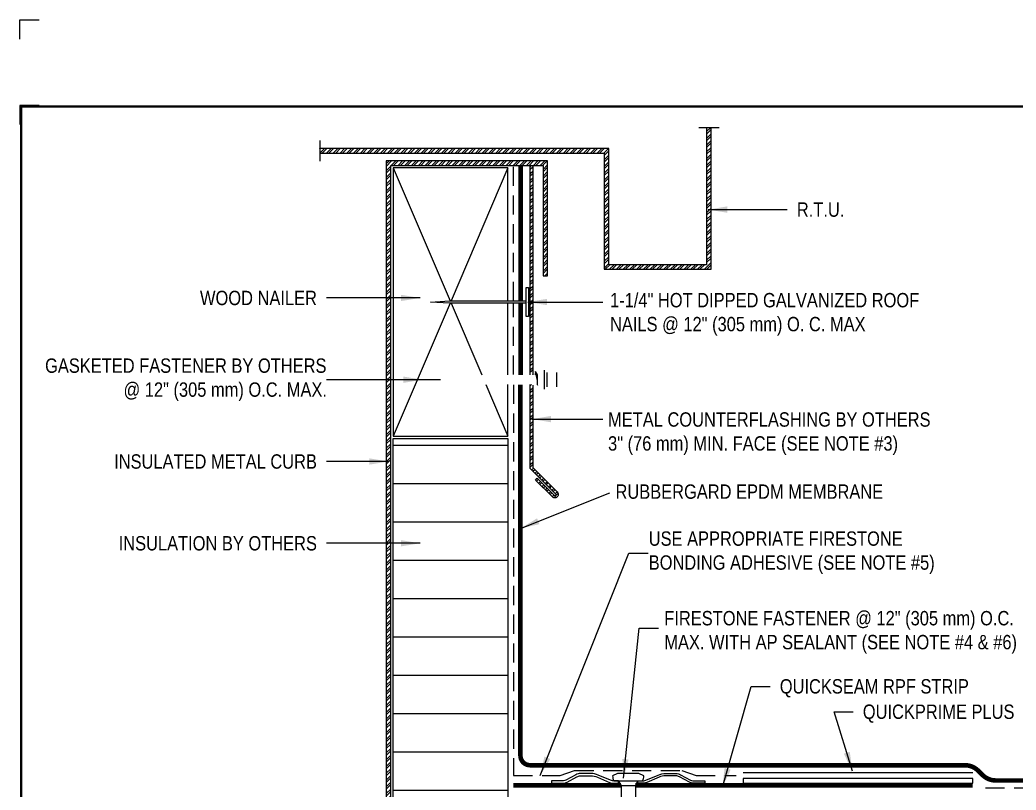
# Model space of a CAD drawing. Header units: inches. Extents: x 233.4 to 253.5, y -112.1 to -95.4.
# Drawn here: x 233.45 to 246.46, y -105.44 to -95.38 of the extents above; entities that cross this region are included whole.
import ezdxf
from ezdxf.enums import TextEntityAlignment as Align

# ---------------------------------------------------------------- set-up
doc = ezdxf.new("R2010")
doc.units = ezdxf.units.IN
doc.header["$MEASUREMENT"] = 0
doc.linetypes.add('HIDDEN', pattern=[0.375, 0.25, -0.125])
doc.layers.get('0').update_dxf_attribs({"linetype": 'CONTINUOUS'})
doc.layers.get('DEFPOINTS').update_dxf_attribs({"linetype": 'CONTINUOUS'})
for name, color, linetype in [('FSBP-ACCESSORY-FIRESTONE', 7, 'CONTINUOUS'), ('FSBP-ACCESSORY-OTHER', 7, 'CONTINUOUS'), ('FSBP-ADHESIVE', 1, 'HIDDEN'), ('FSBP-ANNO-NOTE', 7, 'CONTINUOUS'), ('FSBP-INSULATION', 7, 'CONTINUOUS'), ('FSBP-MEMBRANE', 7, 'CONTINUOUS'), ('FSBP-TTLB-BORDER', 7, 'CONTINUOUS'), ('FSBP-TTLB-TEXT', 7, 'CONTINUOUS'), ('FSBP-WOOD', 7, 'CONTINUOUS')]:
    doc.layers.add(name, color=color, linetype=linetype)
doc.styles.add('FSBP_ARIAL', font='arial.ttf')
doc.styles.add('FSBP_ARIAL_BOLD', font='')
doc.styles.add('FSBP_ARIAL_NAR', font='ARIALN.TTF')
doc.styles.get('FSBP_ARIAL_BOLD').set_extended_font_data('Arial Black')
doc.linetypes.add('ZIGZAG', pattern='A,0.0001,-0.2,[131,ltypeshp.shx,S=0.2,R=0,X=-0.2,Y=0],-0.4,[131,ltypeshp.shx,S=0.2,R=180,X=0.2,Y=0],-0.2', length=0.8001)
doc.dimstyles.new('FSBP-LEADER', dxfattribs={"dimtxt": 0.1875, "dimasz": 0.25, "dimexe": 0.0625, "dimexo": 0.125, "dimgap": 0.125, "dimtad": 0, "dimtih": 1, "dimtoh": 1, "dimdec": 4, "dimzin": 0, "dimdsep": 46, "dimlunit": 4, "dimtxsty": 'FSBP_ARIAL_NAR', "dimcen": 0.09375, "dimclrd": 256, "dimclre": 256, "dimclrt": 256, "dimadec": 0, "dimazin": 0, "dimtfac": 1, "dimtdec": 4, "dimtofl": 0, "dimtmove": 0, "dimatfit": 3, "dimfxl": 1, "dimtolj": 1, "dimtzin": 0, "dimlwd": -1, "dimlwe": -1, "dimarcsym": 0})

# ---------------------------------------------------------------- blocks, each defined once
blk = doc.blocks.new('FSBP_AG_FASTENER')
at = {"layer": 'FSBP-ACCESSORY-FIRESTONE'}
for points in [[(-0.25, -0.09375), (-0.25, 0.09375)], [(-0.125, 0.09375), (-0.125, -0.09375)], [(-0.09375, 0.125), (-0.09375, -0.125)], [(0.004680429791221741, 0.06249999999999289), (0, 0.07107394473515427)], [(0, 0.06249999999999289), (-2.842170943040401e-14, -0.0625), (0.02558858882824211, -0.109375), (0.03125, -0.0625)], [(2.842170943040401e-14, 0.01100984546043549), (0.02558858882824211, -0.109375)], [(1.267965214895611, 2.131628207280301e-14), (1.5, 0)]]:
    blk.add_lwpolyline(points, dxfattribs=at)
blk = doc.blocks.new('TTLB-EPDM_2')
at = {"layer": 'DEFPOINTS', "linetype": 'Continuous', "ltscale": 1.75}
blk.add_lwpolyline([(-0.015625, 13.88083333333333), (-0.015625, 14.13083333333333), (0.234375, 14.13083333333333)], dxfattribs=at)
at = {"layer": 'DEFPOINTS', "color": 1}
blk.add_lwpolyline([(0.234375, 13.015625), (-0.015625, 13.015625), (-0.015625, 12.765625)], dxfattribs=at)
at = {"layer": 'FSBP-TTLB-BORDER', "const_width": 0.03125}
blk.add_lwpolyline([(20, 0), (20, 13), (0, 13), (0, 0)], dxfattribs=at)
at = {"layer": 'FSBP-TTLB-TEXT'}
for tag, height, style, p in [('MAXIMUM_WARRANTY', 0.1875, 'FSBP_ARIAL_BOLD', (18.03987100774941, 0.2240244307510579)), ('ACCPT_SYSTEMS', 0.21875, 'FSBP_ARIAL', (12.49438170418193, -1.23218745252656))]:
    blk.add_attdef(tag, text='', height=height, dxfattribs=dict(at, style=style)).set_placement(p, align=Align.MIDDLE_LEFT)
for tag, height, style, p in [('DETAIL_DESCP_LINE_1', 0.21875, 'FSBP_ARIAL_BOLD', (10.33118450231211, -0.2831249841755152)), ('DETAIL_DESCP_LINE_2', 0.21875, 'FSBP_ARIAL_BOLD', (10.33118450231211, -0.6812499208775904)), ('ISSUE_REV_DATE', 0.21875, 'FSBP_ARIAL', (16.84069633627263, -0.7282559425942452)), ('DETAIL_NUMBER', 0.4375, 'FSBP_ARIAL', (18.91941590748775, -0.8931630692489421))]:
    blk.add_attdef(tag, text='', height=height, dxfattribs=dict(at, style=style)).set_placement(p, align=Align.MIDDLE_CENTER)
blk = doc.blocks.new('FSBP_HOT-DIPPED-NAIL')
at = {"layer": 'FSBP-ACCESSORY-OTHER'}
blk.add_lwpolyline([(0, 0.1875), (0, -0.1875), (-0.03125, -0.1875), (-0.03125000000005684, 0.1875)], close=True, dxfattribs=at)
blk.add_lwpolyline([(0, 0.015625), (1, 0.015625), (1.25, 0), (1, -0.015625), (0, -0.015625)], dxfattribs=at)
blk = doc.blocks.new('FSBP_AP_FASTENER_01')
at = {"layer": 'FSBP-ACCESSORY-FIRESTONE'}
for p, q in [((-0.125, 0.04849224421338505), (-0.09375, -0.01400775578661495)), ((0.09375, -0.01400775578661495), (0.125, 0.04849224421338505)), ((-0.09375, -0.01400775578661495), (-0.09375, -0.264007755786615)), ((-0.09375, -0.01400775578661495), (0.09375, -0.01400775578661495)), ((0.09375, -0.01400775578661495), (0.09375, -0.264007755786615)), ((-0.09375, -0.264007755786615), (-0.0703125, -0.2840970415008996)), ((-0.0703125, -0.3156643085181585), (-0.0703125, -0.3472315755354103)), ((-0.0703125, -0.3787988425526763), (-0.0703125, -0.410366109569928)), ((0.0703125, -0.2955750228038667), (0.0703125, -0.3271422898211327)), ((0.0703125, -0.3587095568383845), (0.0703125, -0.3902768238556433)), ((-0.0703125, -0.4419333765871798), (-0.0703125, -0.4735006436044458)), ((-0.0703125, -0.5050679106216975), (-0.0703125, -0.5366351776389564)), ((0.0703125, -0.4218440908729022), (0.0703125, -0.453411357890154)), ((0.0703125, -0.4849786249074128), (0.0703125, -0.5165458919246717)), ((-0.0703125, -0.5682024446562153), (-0.0703125, -0.599769711673467)), ((-0.0703125, -0.631336978690733), (-0.0703125, -0.6629042457079848)), ((0.0703125, -0.5481131589419235), (0.0703125, -0.5796804259591894)), ((0.0703125, -0.6112476929764412), (0.0703125, -0.6428149599937001)), ((-0.0703125, -0.6944715127252366), (-0.0703125, -0.7260387797425025)), ((-0.0703125, -0.7576060467597543), (-0.0703125, -0.7891733137770132)), ((0.0703125, -0.674382227010959), (0.0703125, -0.7059494940282107)), ((0.0703125, -0.7375167610454696), (0.0703125, -0.7690840280627285)), ((-0.0703125, -0.820740580794272), (-0.0703125, -0.8523078478115238)), ((-0.0703125, -0.8838751148287898), (-0.0703125, -0.9154423818460415)), ((0.0703125, -0.8006512950799802), (0.0703125, -0.8322185620972462)), ((0.0703125, -0.863785829114498), (0.0703125, -0.8953530961317568)), ((-0.0703125, -0.9470096488632933), (-0.0703125, -0.9785769158805593)), ((-0.0703125, -1.010144182897811), (-0.0703125, -1.04171144991507)), ((0.0703125, -0.9269203631490157), (0.0703125, -0.9584876301662675)), ((0.0703125, -0.9900548971835264), (0.0703125, -1.021622164200785)), ((-0.0703125, -1.073278716932329), (-0.0703125, -1.104845983949581)), ((-0.0703125, -1.136413250966847), (-0.0703125, -1.167980517984098)), ((0.0703125, -1.053189431218037), (0.0703125, -1.084756698235303)), ((0.0703125, -1.116323965252555), (0.0703125, -1.147891232269814)), ((-0.0703125, -1.19954778500135), (-0.0703125, -1.231115052018616)), ((-0.0703125, -1.262682319035868), (-0.0703125, -1.294249586053127)), ((0.0703125, -1.179458499287072), (0.0703125, -1.211025766304324)), ((0.0703125, -1.242593033321583), (0.0703125, -1.274160300338842)), ((-0.0703125, -1.325816853070386), (-0.0703125, -1.357384120087637)), ((-0.0703125, -1.388951387104903), (-0.0703125, -1.420518654122155)), ((0.0703125, -1.305727567356094), (0.0703125, -1.33729483437336)), ((0.0703125, -1.368862101390611), (0.0703125, -1.40042936840787)), ((-0.0703125, -1.452085921139407), (-0.0703125, -1.483653188156673)), ((-0.0703125, -1.515220455173925), (-0.0703125, -1.546787722191183)), ((0.0703125, -1.431996635425129), (0.0703125, -1.463563902442381)), ((0.0703125, -1.49513116945964), (0.0703125, -1.526698436476899)), ((0.0703125, -1.558265703494151), (0.0703125, -1.589832970511416)), ((-0.0703125, -1.578354989208442), (-0.0703125, -1.609922256225694)), ((-0.0703125, -1.64148952324296), (-0.0703125, -1.673056790260212)), ((0.0703125, -1.621400237528668), (0.0703125, -1.652967504545927)), ((0.0703125, -1.684534771563186), (0.0703125, -1.716102038580438)), ((-0.0703125, -1.704624057277464), (-0.0703125, -1.73619132429473)), ((-0.0703125, -1.767758591311981), (-0.0703125, -1.79932585832924)), ((0.0703125, -1.747669305597697), (0.0703125, -1.779236572614955)), ((0.0703125, -1.810803839632207), (0.0703125, -1.842371106649473)), ((-0.0703125, -1.830893125346499), (-0.0703125, -1.862460392363751)), ((-0.0703125, -1.894027659381017), (-0.0703125, -1.925594926398269)), ((0.0703125, -1.873938373666725), (0.0703125, -1.905505640683984)), ((0.0703125, -1.937072907701243), (0.0703125, -1.968640174718495)), ((-0.0703125, -1.95716219341552), (-0.0703125, -1.988729460432786)), ((-0.0703125, -2.020296727450038), (-0.0703125, -2.051863994467297)), ((0.0703125, -2.000207441735753), (0.0703125, -2.031774708753012)), ((0.0703125, -2.063341975770264), (0.0703125, -2.09490924278753)), ((-0.0703125, -2.083431261484556), (-0.0703125, -2.114998528501808)), ((-0.0703125, -2.146565795519074), (-0.0703125, -2.178133062536325)), ((-0.0703125, -2.209700329553577), (-0.0703125, -2.241267596570843)), ((0.0703125, -2.126476509804782), (0.0703125, -2.158043776822041)), ((0.0703125, -2.189611043839299), (0.0703125, -2.221178310856551)), ((-0.0703125, -2.272834863588095), (-0.0703125, -2.304402130605354)), ((-0.0703125, -2.335969397622613), (-0.0703125, -2.367536664639864)), ((0.0703125, -2.25274557787381), (0.0703125, -2.284312844891069)), ((0.0703125, -2.315880111908321), (0.0703125, -2.347447378925587)), ((-0.0703125, -2.39910393165713), (-0.0703125, -2.430671198674382)), ((-0.0703125, -2.462238465691634), (-0.0703125, -2.4938057327089)), ((0.0703125, -2.379014645942839), (0.0703125, -2.410581912960097)), ((0.0703125, -2.442149179977356), (0.0703125, -2.473716446994608)), ((-0.0703125, -2.525372999726152), (-0.0703125, -2.55694026674341)), ((-0.0703125, -2.588507533760669), (-0.0703125, -2.620074800777921)), ((0.0703125, -2.505283714011867), (0.0703125, -2.536850981029126)), ((0.0703125, -2.568418248046378), (0.0703125, -2.599985515063644)), ((-0.0703125, -2.651642067795187), (-0.0703125, -2.683209334812439)), ((-0.0703125, -2.714776601829691), (-0.0703125, -2.746343868846957)), ((0.0703125, -2.631552782080895), (0.0703125, -2.663120049098154)), ((0.0703125, -2.694687316115413), (0.0703125, -2.726254583132665)), ((-0.0703125, -2.777911135864208), (-0.0703125, -2.809478402881467)), ((-0.0703125, -2.841045669898726), (-0.0703125, -2.872612936915978)), ((0.0703125, -2.757821850149924), (0.0703125, -2.789389117167183)), ((0.0703125, -2.820956384184434), (0.0703125, -2.8525236512017)), ((-0.0703125, -2.904180203933244), (-0.0703125, -2.935747470950496)), ((-0.0703125, -2.967314737967747), (-0.0703125, -2.998882004985013)), ((0.0703125, -2.884090918218952), (0.0703125, -2.915658185236211)), ((0.0703125, -2.94722545225347), (0.0703125, -2.978792719270722)), ((-0.0625, -3.154632755786622), (-0.0625, -3.013549567065063)), ((0, -3.201507755786615), (0.02460623630038583, -3.00110581902215)), ((0.0625, -3.154632755786601), (0.0625, -2.995692424207924)), ((0, -3.201507755786615), (-0.06250000000001421, -3.154632755786615)), ((0.0625, -3.154632755786615), (0, -3.201507755786615))]:
    blk.add_line(p, q, dxfattribs=at)
blk.add_lwpolyline([(0.1875, 0.04849224421338505, 0.1250000000000271), (0.203125, 0.110992244213385), (0.140625, 0.142242244213385), (-0.140625, 0.142242244213385), (-0.203125, 0.110992244213385, 0.1250000000000271), (-0.1875, 0.04849224421338505)], format="xyb", close=True, dxfattribs=at)
for points in [[(-0.109375, -0.3054610321523867), (-0.0703125, -0.2840970415008996), (0.0703125, -0.264007755786615), (0.109375, -0.2742110321523867), (0.0703125, -0.2955750228038667), (-0.0703125, -0.3156643085181585)], [(-0.109375, -0.3685955661869045), (-0.0703125, -0.3472315755354103), (0.0703125, -0.3271422898211327), (0.109375, -0.3373455661869045), (0.0703125, -0.3587095568383845), (-0.0703125, -0.3787988425526763)], [(-0.109375, -0.431730100221408), (-0.0703125, -0.410366109569928), (0.0703125, -0.3902768238556433), (0.109375, -0.400480100221408), (0.0703125, -0.4218440908729022), (-0.0703125, -0.4419333765871798)], [(-0.109375, -0.4948646342559258), (-0.0703125, -0.4735006436044458), (0.0703125, -0.453411357890154), (0.109375, -0.4636146342559258), (0.0703125, -0.4849786249074128), (-0.0703125, -0.5050679106216975)], [(-0.109375, -0.5579991682904435), (-0.0703125, -0.5366351776389564), (0.0703125, -0.5165458919246717), (0.109375, -0.5267491682904435), (0.0703125, -0.5481131589419235), (-0.0703125, -0.5682024446562153)], [(-0.109375, -0.6211337023249612), (-0.0703125, -0.599769711673467), (0.0703125, -0.5796804259591894), (0.109375, -0.5898837023249612), (0.0703125, -0.6112476929764412), (-0.0703125, -0.631336978690733)], [(-0.109375, -0.6842682363594648), (-0.0703125, -0.6629042457079848), (0.0703125, -0.6428149599937001), (0.109375, -0.6530182363594648), (0.0703125, -0.674382227010959), (-0.0703125, -0.6944715127252366)], [(-0.109375, -0.7474027703939825), (-0.0703125, -0.7260387797425025), (0.0703125, -0.7059494940282107), (0.109375, -0.7161527703939825), (0.0703125, -0.7375167610454696), (-0.0703125, -0.7576060467597543)], [(-0.109375, -0.8105373044285002), (-0.0703125, -0.7891733137770132), (0.0703125, -0.7690840280627285), (0.109375, -0.7792873044285002), (0.0703125, -0.8006512950799802), (-0.0703125, -0.820740580794272)], [(-0.109375, -0.873671838463018), (-0.0703125, -0.8523078478115238), (0.0703125, -0.8322185620972462), (0.109375, -0.842421838463018), (0.0703125, -0.863785829114498), (-0.0703125, -0.8838751148287898)], [(-0.109375, -0.9368063724975215), (-0.0703125, -0.9154423818460415), (0.0703125, -0.8953530961317568), (0.109375, -0.9055563724975215), (0.0703125, -0.9269203631490157), (-0.0703125, -0.9470096488632933)], [(-0.109375, -0.9999409065320393), (-0.0703125, -0.9785769158805593), (0.0703125, -0.9584876301662675), (0.109375, -0.9686909065320393), (0.0703125, -0.9900548971835264), (-0.0703125, -1.010144182897811)], [(-0.109375, -1.063075440566557), (-0.0703125, -1.04171144991507), (0.0703125, -1.021622164200785), (0.109375, -1.031825440566557), (0.0703125, -1.053189431218037), (-0.0703125, -1.073278716932329)], [(-0.109375, -1.126209974601075), (-0.0703125, -1.104845983949581), (0.0703125, -1.084756698235303), (0.109375, -1.094959974601075), (0.0703125, -1.116323965252555), (-0.0703125, -1.136413250966847)], [(-0.109375, -1.189344508635578), (-0.0703125, -1.167980517984098), (0.0703125, -1.147891232269814), (0.109375, -1.158094508635578), (0.0703125, -1.179458499287072), (-0.0703125, -1.19954778500135)], [(-0.109375, -1.252479042670096), (-0.0703125, -1.231115052018616), (0.0703125, -1.211025766304324), (0.109375, -1.221229042670096), (0.0703125, -1.242593033321583), (-0.0703125, -1.262682319035868)], [(-0.109375, -1.315613576704614), (-0.0703125, -1.294249586053127), (0.0703125, -1.274160300338842), (0.109375, -1.284363576704614), (0.0703125, -1.305727567356094), (-0.0703125, -1.325816853070386)], [(-0.109375, -1.378748110739132), (-0.0703125, -1.357384120087637), (0.0703125, -1.33729483437336), (0.109375, -1.347498110739132), (0.0703125, -1.368862101390611), (-0.0703125, -1.388951387104903)], [(-0.109375, -1.441882644773635), (-0.0703125, -1.420518654122155), (0.0703125, -1.40042936840787), (0.109375, -1.410632644773635), (0.0703125, -1.431996635425129), (-0.0703125, -1.452085921139407)], [(-0.109375, -1.505017178808153), (-0.0703125, -1.483653188156673), (0.0703125, -1.463563902442381), (0.109375, -1.473767178808153), (0.0703125, -1.49513116945964), (-0.0703125, -1.515220455173925)], [(-0.109375, -1.568151712842671), (-0.0703125, -1.546787722191183), (0.0703125, -1.526698436476899), (0.109375, -1.536901712842671), (0.0703125, -1.558265703494151), (-0.0703125, -1.578354989208442)], [(-0.109375, -1.631286246877188), (-0.0703125, -1.609922256225694), (0.0703125, -1.589832970511416), (0.109375, -1.600036246877188), (0.0703125, -1.621400237528668), (-0.0703125, -1.64148952324296)], [(-0.109375, -1.694420780911692), (-0.0703125, -1.673056790260212), (0.0703125, -1.652967504545927), (0.109375, -1.663170780911692), (0.0703125, -1.684534771563186), (-0.0703125, -1.704624057277464)], [(-0.109375, -1.75755531494621), (-0.0703125, -1.73619132429473), (0.0703125, -1.716102038580438), (0.109375, -1.72630531494621), (0.0703125, -1.747669305597697), (-0.0703125, -1.767758591311981)], [(-0.109375, -1.820689848980727), (-0.0703125, -1.79932585832924), (0.0703125, -1.779236572614955), (0.109375, -1.789439848980727), (0.0703125, -1.810803839632207), (-0.0703125, -1.830893125346499)], [(-0.109375, -1.883824383015245), (-0.0703125, -1.862460392363751), (0.0703125, -1.842371106649473), (0.109375, -1.852574383015245), (0.0703125, -1.873938373666725), (-0.0703125, -1.894027659381017)], [(-0.109375, -1.946958917049749), (-0.0703125, -1.925594926398269), (0.0703125, -1.905505640683984), (0.109375, -1.915708917049749), (0.0703125, -1.937072907701243), (-0.0703125, -1.95716219341552)], [(-0.109375, -2.010093451084266), (-0.0703125, -1.988729460432786), (0.0703125, -1.968640174718495), (0.109375, -1.978843451084266), (0.0703125, -2.000207441735753), (-0.0703125, -2.020296727450038)], [(-0.109375, -2.073227985118784), (-0.0703125, -2.051863994467297), (0.0703125, -2.031774708753012), (0.109375, -2.041977985118784), (0.0703125, -2.063341975770264), (-0.0703125, -2.083431261484556)], [(-0.109375, -2.136362519153302), (-0.0703125, -2.114998528501808), (0.0703125, -2.09490924278753), (0.109375, -2.105112519153302), (0.0703125, -2.126476509804782), (-0.0703125, -2.146565795519074)], [(-0.109375, -2.199497053187805), (-0.0703125, -2.178133062536325), (0.0703125, -2.158043776822041), (0.109375, -2.168247053187805), (0.0703125, -2.189611043839299), (-0.0703125, -2.209700329553577)], [(-0.109375, -2.262631587222323), (-0.0703125, -2.241267596570843), (0.0703125, -2.221178310856551), (0.109375, -2.231381587222323), (0.0703125, -2.25274557787381), (-0.0703125, -2.272834863588095)], [(-0.109375, -2.325766121256841), (-0.0703125, -2.304402130605354), (0.0703125, -2.284312844891069), (0.109375, -2.294516121256841), (0.0703125, -2.315880111908321), (-0.0703125, -2.335969397622613)], [(-0.109375, -2.388900655291359), (-0.0703125, -2.367536664639864), (0.0703125, -2.347447378925587), (0.109375, -2.357650655291359), (0.0703125, -2.379014645942839), (-0.0703125, -2.39910393165713)], [(-0.109375, -2.452035189325862), (-0.0703125, -2.430671198674382), (0.0703125, -2.410581912960097), (0.109375, -2.420785189325862), (0.0703125, -2.442149179977356), (-0.0703125, -2.462238465691634)], [(-0.109375, -2.51516972336038), (-0.0703125, -2.4938057327089), (0.0703125, -2.473716446994608), (0.109375, -2.48391972336038), (0.0703125, -2.505283714011867), (-0.0703125, -2.525372999726152)], [(-0.109375, -2.578304257394898), (-0.0703125, -2.55694026674341), (0.0703125, -2.536850981029126), (0.109375, -2.547054257394898), (0.0703125, -2.568418248046378), (-0.0703125, -2.588507533760669)], [(-0.109375, -2.641438791429415), (-0.0703125, -2.620074800777921), (0.0703125, -2.599985515063644), (0.109375, -2.610188791429415), (0.0703125, -2.631552782080895), (-0.0703125, -2.651642067795187)], [(-0.109375, -2.704573325463919), (-0.0703125, -2.683209334812439), (0.0703125, -2.663120049098154), (0.109375, -2.673323325463919), (0.0703125, -2.694687316115413), (-0.0703125, -2.714776601829691)], [(-0.109375, -2.767707859498437), (-0.0703125, -2.746343868846957), (0.0703125, -2.726254583132665), (0.109375, -2.736457859498437), (0.0703125, -2.757821850149924), (-0.0703125, -2.777911135864208)], [(-0.109375, -2.830842393532954), (-0.0703125, -2.809478402881467), (0.0703125, -2.789389117167183), (0.109375, -2.799592393532954), (0.0703125, -2.820956384184434), (-0.0703125, -2.841045669898726)], [(-0.109375, -2.893976927567472), (-0.0703125, -2.872612936915978), (0.0703125, -2.8525236512017), (0.109375, -2.862726927567472), (0.0703125, -2.884090918218952), (-0.0703125, -2.904180203933244)], [(-0.099609375, -2.955716372316267), (-0.0703125, -2.935747470950496), (0.0703125, -2.915658185236211), (0.099609375, -2.927256550887698), (0.0703125, -2.94722545225347), (-0.0703125, -2.967314737967747)], [(-0.0849609375, -3.008866455667892), (-0.0703125, -2.998882004985013), (0.0703125, -2.978792719270722), (0.0849609375, -2.984591902096462), (0.0703125, -2.994576352779355), (-0.0703125, -3.014665638493632)]]:
    blk.add_lwpolyline(points, close=True, dxfattribs=at)
blk.add_lwpolyline([(-0.09375, -0.264007755786615), (0.09375, -0.264007755786615)], dxfattribs=at)
blk = doc.blocks.new('FSBP_AP_FASTENER_W_2inPLATE_1')
blk.add_line((-0.125, 0.03125), (0.125, 0.03125))
at = {"layer": 'FSBP-ACCESSORY-FIRESTONE'}
for p, q in [((-0.125, 0), (-0.109375, 0)), ((0.125, 0), (0.1093749999999858, 0))]:
    blk.add_line(p, q, dxfattribs=at)
for points in [[(-1, 0), (-0.8440621258972953, 0, 0.125489241710454), (-0.7991697386460004, 0.01144729003925704), (-0.6692681354566616, 0.08230270996074296, -0.1254892417105026), (-0.6243757482053525, 0.09375), (-0.4888144254886129, 0.09375, -0.1015700823222099), (-0.4026445789244235, 0.07606297531646078), (-0.24285132786963, 0.007580153435810644, 0.1015700823222143), (-0.2059213936278326, 0), (-0.125, 0), (-0.125, 0.03125), (-0.2059213936278326, 0.03125, -0.1015700823222341), (-0.2305413497890356, 0.03630343562389271), (-0.3903346008438291, 0.1047862575045144, 0.1015700823222067), (-0.4888144254886129, 0.125), (-0.6243757482053525, 0.125, 0.1254892417105185), (-0.6842322645404408, 0.109736946614305), (-0.8141338677297654, 0.0388815266928475, -0.1254892417104541), (-0.8440621258972953, 0.03125), (-1, 0.03125)], [(1, 0), (0.8440621258972953, 0, -0.125489241710454), (0.7991697386460004, 0.01144729003925704), (0.6692681354566616, 0.08230270996074296, 0.1254892417105026), (0.6243757482053525, 0.09375), (0.4888144254886129, 0.09375, 0.1015700823222099), (0.4026445789244235, 0.07606297531646078), (0.24285132786963, 0.007580153435810644, -0.1015700823222143), (0.2059213936278326, 0), (0.125, 0), (0.125, 0.03125), (0.2059213936278326, 0.03125, 0.1015700823222341), (0.2305413497890356, 0.03630343562389271), (0.3903346008438291, 0.1047862575045144, -0.1015700823222067), (0.4888144254886129, 0.125), (0.6243757482053525, 0.125, -0.1254892417105185), (0.6842322645404408, 0.109736946614305), (0.8141338677297654, 0.0388815266928475, 0.1254892417104541), (0.8440621258972953, 0.03125), (1, 0.03125)]]:
    blk.add_lwpolyline(points, format="xyb", close=True, dxfattribs=at)
blk.add_blockref('FSBP_AP_FASTENER_01', (0, -0.01724224421337794), dxfattribs=at)

msp = doc.modelspace()

# ---------------------------------------------------------------- hatches: boundary and pattern name
at = {"layer": 'FSBP-ACCESSORY-OTHER'}
h = msp.add_hatch(dxfattribs=at)
h.set_pattern_fill('STEEL', color=256, scale=0.5, style=0)
h.set_pattern_definition([(45, (-0.5444937822292673, -70.07071117334154), (-0.04419417382415922, 0.04419417382415922), []), (45, (-0.5444937822292673, -70.03946117334154), (-0.04419417382415922, 0.04419417382415922), [])])
h.paths.add_polyline_path([(242.4765709036849, -96.78808441949468), (242.4165709036849, -96.78808441949468), (242.4165709036849, -98.57721695486147), (241.1375709010233, -98.57721695486146), (241.1375709010233, -97.06009327403136), (237.3638292367669, -97.06009327403152), (237.3638292367669, -97.12009327403153), (241.0775709010232, -97.1200932740313), (241.0775709010233, -98.63721695486147), (242.4765709036849, -98.63721695486147)])
h = msp.add_hatch(dxfattribs=at)
h.set_pattern_fill('STEEL', color=256, scale=0.5, style=0)
h.set_pattern_definition([(45, (-22.40447765783, -70.04666666666658), (-0.04419417382415922, 0.04419417382415922), []), (45, (-22.40447765783, -70.01541666666658), (-0.04419417382415922, 0.04419417382415922), [])])
h.paths.add_polyline_path([(238.2302267949169, -106.9666408520273), (240.7521030955417, -106.9666408520274), (241.1471230396465, -106.9666408520274), (241.1471230396465, -106.9066408520275), (238.2902267949169, -106.9066408520274), (238.290226794917, -97.28281519218207), (240.2796212980456, -97.28281519218207), (240.2796212980456, -98.72281519218207), (240.3396212980457, -98.72281519218207), (240.3396212980457, -97.22281519218207), (238.230226794917, -97.22281519218207)])
h = msp.add_hatch(dxfattribs=at)
h.set_pattern_fill('STEEL', color=256, scale=0.5, style=0)
h.set_pattern_definition([(45, (-0.5339718601922527, -70.07071117334154), (-0.04419417382415922, 0.04419417382415922), []), (45, (-0.5339718601922527, -70.03946117334154), (-0.04419417382415922, 0.04419417382415922), [])])
h.paths.add_polyline_path([(240.1444019122478, -97.28281519218207), (240.1124019122477, -97.28281519218207), (240.1124019122478, -100.0159317716101), (240.1131519122478, -100.0159317716101), (240.1188133234196, -99.96905677161006), (240.1444019122479, -100.01593177161)])
h.paths.add_polyline_path([(240.2031827803178, -101.365199367057), (240.1805553633199, -101.387826784055), (240.4013116972404, -101.6085831179755, 1), (240.4657407676409, -101.5441540475751), (240.1444019122479, -101.2228151921821), (240.1444019122479, -100.1495057163452), (240.1397214824567, -100.1409317716101), (240.1124019122478, -100.1409317716101), (240.1124019122478, -101.2360700261779), (240.4431133506429, -101.5667814645731, -1), (240.4239391142384, -101.5859557009776)])
at = {"layer": 'FSBP-INSULATION'}
h = msp.add_hatch(dxfattribs=at)
h.set_pattern_fill('LINE', color=256, scale=4, style=0)
h.set_pattern_definition([(0, (-63.88469122755146, 114.5648050529509), (0, 0.5), [])])
h.paths.add_polyline_path([(239.821476794917, -100.8453151921821), (238.3214767949169, -100.8453151921821), (238.3214767949169, -106.8441408520275), (239.8214767949171, -106.8441408520274)])

# ---------------------------------------------------------------- linework, layer by layer
at = {"layer": 'FSBP-ACCESSORY-OTHER'}
for p, q in [((242.5800250697523, -96.78808441949467), (242.3131167376176, -96.7880844194947)), ((237.3638292367668, -96.9566391079642), (237.3638292367669, -97.22354744009881))]:
    msp.add_line(p, q, dxfattribs=at)
at = {"layer": 'FSBP-ACCESSORY-OTHER', "linetype": 'Continuous'}
for points in [[(237.3638292367669, -97.12009327403153), (241.0775709010233, -97.12009327403132), (241.0775709010233, -98.63721695486146), (242.4765709036849, -98.63721695486147), (242.4765709036849, -96.78808441949468), (242.4165709036849, -96.78808441949468), (242.4165709036849, -98.57721695486147), (241.1375709010233, -98.57721695486146), (241.1375709010233, -97.06009327403137), (237.3638292367669, -97.06009327403152)], [(238.2302267949169, -106.9666408520273), (240.7521030955417, -106.9666408520274), (241.1471230396465, -106.9666408520274), (241.1471230396465, -106.9066408520275), (238.290226794917, -106.9066408520274), (238.290226794917, -97.28281519218207), (240.2796212980456, -97.28281519218207), (240.2796212980456, -98.72281519218207), (240.3396212980457, -98.72281519218207), (240.3396212980457, -97.22281519218207), (238.230226794917, -97.22281519218207)]]:
    msp.add_lwpolyline(points, close=True, dxfattribs=at)
msp.add_lwpolyline([(240.1124019122478, -100.0159317716101), (240.1124019122477, -97.2828151921821), (240.1444019122479, -97.2828151921821), (240.1444019122479, -100.0159317716101)], dxfattribs=at)
msp.add_lwpolyline([(240.1444019122479, -100.1495057163452), (240.1444019122479, -101.2228151921821), (240.4657407676409, -101.5441540475751, -1.000000000000055), (240.4013116972404, -101.6085831179755), (240.1805553633199, -101.387826784055), (240.2031827803178, -101.365199367057), (240.4239391142384, -101.5859557009776, 0.9999999999999071), (240.4431133506429, -101.5667814645731), (240.1124019122478, -101.2360700261779), (240.1124019122478, -100.1409317716101)], format="xyb", dxfattribs=at)
at = {"layer": 'FSBP-ADHESIVE', "linetype": 'HIDDEN'}
for p, q in [((239.8921230396464, -99.04844019218207), (239.8921230396464, -97.2828151921821)), ((239.8921230396464, -100.0117571704271), (239.8921230396464, -99.07969019218207)), ((246.0572880825915, -105.4041408520274), (248.1944057513273, -105.4041408520274))]:
    msp.add_line(p, q, dxfattribs=at)
at = {"layer": 'FSBP-ADHESIVE', "linetype": 'ZIGZAG', "ltscale": 0.17}
msp.add_line((242.8921230396465, -105.2045399034322), (245.8921230396465, -105.2045399034322), dxfattribs=at)
at = {"layer": 'FSBP-ADHESIVE', "linetype": 'HIDDEN'}
msp.add_lwpolyline([(239.8921230396465, -100.1453311151624), (239.8921230396465, -105.2456195778947), (240.5050035542588, -105.2456195778947), (240.6920294866571, -105.1800916976749), (242.092216592636, -105.1800916976749), (242.2792425250342, -105.2456195778947), (242.8024468225876, -105.2456195778947)], dxfattribs=at)
at = {"layer": 'FSBP-INSULATION'}
msp.add_lwpolyline([(239.821476794917, -100.8453151921821), (239.8214767949171, -106.8441408520274), (238.321476794917, -106.8441408520275), (238.321476794917, -100.8453151921821)], close=True, dxfattribs=at)
at = {"layer": 'FSBP-MEMBRANE', "linetype": 'Continuous', "const_width": 0.06}
for points in [[(239.9858730396464, -99.04844019218207), (239.9858730396464, -97.2828151921821)], [(239.9858730396464, -100.0159317716101), (239.9858730396464, -99.07969019218207)]]:
    msp.add_lwpolyline(points, dxfattribs=at)
at = {"layer": 'FSBP-MEMBRANE', "const_width": 0.06}
msp.add_lwpolyline([(239.9846230396465, -100.1409317716101), (239.9846230396465, -104.9860158520274, 0.414213562373095), (240.1096230396465, -105.1110158520274), (245.7885696490532, -105.1110158520274, -0.1989123673796589), (245.9653463443499, -105.1842391567308), (246.0182747349431, -105.237167547324, 0.1989123673796604), (246.1950514302398, -105.3103908520274), (248.1944057513273, -105.3103908520274)], format="xyb", dxfattribs=at)
for points in [[(239.8921230396465, -105.3741408520274), (241.2983730396465, -105.3741408520274)], [(241.4858730396465, -105.3741408520274), (245.8921230396465, -105.3741408520274)]]:
    msp.add_lwpolyline(points, dxfattribs=at)
at = {"layer": 'FSBP-MEMBRANE'}
msp.add_lwpolyline([(242.8921230396465, -105.3441408520274), (245.8921230396465, -105.3441408520274), (245.8921230396465, -105.2841408520274), (242.8921230396465, -105.2841408520274)], close=True, dxfattribs=at)
at = {"layer": 'FSBP-WOOD'}
for p, q in [((238.321476794917, -97.31406519218207), (239.0647803663456, -99.04844019218207)), ((239.821476794917, -97.31406519218207), (239.0781732234884, -99.04844019218207)), ((239.0647803663455, -99.07969019218207), (238.321476794917, -100.8140651921821)), ((239.0781732234884, -99.07969019218207), (239.4794196146719, -100.0159317716101)), ((239.821476794917, -100.0141008947323), (239.821476794917, -99.07969019218207)), ((239.5329910432432, -100.1409317716101), (239.821476794917, -100.8140651921821))]:
    msp.add_line(p, q, dxfattribs=at)
msp.add_lwpolyline([(239.821476794917, -99.04844019218207), (239.821476794917, -97.31406519218207), (238.321476794917, -97.31406519218207), (238.321476794917, -100.8140651921821), (239.821476794917, -100.8140651921821), (239.821476794917, -100.1409317716101)], dxfattribs=at)

# ---------------------------------------------------------------- block references
at = {"ltscale": 1.75}
msp.add_blockref('TTLB-EPDM_2', (233.4627011304548, -109.5123711702308), dxfattribs=at)
at = {"layer": 'FSBP-ACCESSORY-FIRESTONE', "linetype": 'Continuous', "rotation": 180}
msp.add_blockref('FSBP_AG_FASTENER', (240.2069019122479, -100.0784317716101), dxfattribs=at)
at = {"layer": 'FSBP-ACCESSORY-FIRESTONE'}
msp.add_blockref('FSBP_AP_FASTENER_W_2inPLATE_1', (241.3921230396465, -105.3441408520274), dxfattribs=at)
at = {"layer": 'FSBP-ACCESSORY-OTHER', "rotation": 180}
msp.add_blockref('FSBP_HOT-DIPPED-NAIL', (240.0577144122478, -99.06406519218207), dxfattribs=at)

# ---------------------------------------------------------------- texts
at = {"layer": 'FSBP-ANNO-NOTE', "style": 'FSBP_ARIAL_NAR'}
for s, p in [('R.T.U.', (243.5951254298611, -97.85727427230997)), ('QUICKSEAM RPF STRIP', (243.3720406708462, -104.0812779959572)), ('QUICKPRIME PLUS', (244.4561502683937, -104.4125559919145))]:
    msp.add_text(s, height=0.1875, dxfattribs=at).set_placement(p, align=Align.MIDDLE_LEFT)
for s, p in [('WOOD NAILER', (237.3263163042116, -99.01087392302863)), ('INSULATED METAL CURB', (237.3263163042116, -101.1459896201915)), ('INSULATION BY OTHERS', (237.3263163042116, -102.2135474687729))]:
    msp.add_text(s, height=0.1875, dxfattribs=at).set_placement(p, align=Align.MIDDLE_RIGHT)
at = {"layer": 'FSBP-ANNO-NOTE', "char_height": 0.1875, "attachment_point": 1, "style": 'FSBP_ARIAL_NAR'}
for s, width, heights, insert in [('1-1/4" HOT DIPPED GALVANIZED ROOF NAILS @ 12" (305 mm) O. C. MAX', 4.290079145535856, [0.6328681282716717], (241.1548827223087, -98.94607957695553)), ('\\pi0.25613;GASKETED FASTENER BY OTHERS \\P\\pi1.2809;@ 12" (305 mm) O.C. MAX. ', 3.908803426917871, [0.9343247209958792], (233.51953125, -99.80078125)), ('METAL COUNTERFLASHING BY OTHERS 3" (76 mm) MIN. FACE (SEE NOTE #3)', 4.396803422652852, [0.6345173799567947], (241.12890625, -100.50390625)), ('RUBBERGARD EPDM MEMBRANE ', 3.89453125, [0.2851562500000044], (241.2265625, -101.4453125)), ('FIRESTONE FASTENER @ 12" (305 mm) O.C. MAX. WITH AP SEALANT (SEE NOTE #4 & #6)', 4.743762109872478, [0.5898437500000044], (241.86328125, -103.09765625))]:
    msp.add_mtext_dynamic_manual_height_columns(s, width=width, gutter_width=5, heights=heights, dxfattribs=dict(at, insert=insert))
at = {"layer": 'FSBP-ANNO-NOTE', "insert": (241.66015625, -102.05859375), "char_height": 0.1875, "width": 3.8544076406001, "attachment_point": 1, "style": 'FSBP_ARIAL_NAR'}
msp.add_mtext('USE APPROPRIATE FIRESTONE BONDING ADHESIVE (SEE NOTE #5)', dxfattribs=at)

# ---------------------------------------------------------------- leaders
at = {"layer": 'FSBP-ANNO-NOTE'}
for points in [[(242.4348698860078, -97.85727427230997), (243.4701254298611, -97.85727427230997)], [(238.6733031384668, -99.01087392302863), (237.4513163042116, -99.01087392302863)], [(240.0811519122479, -99.06406519218207), (241.0616572309902, -99.06406519218207)], [(238.7069019122479, -100.0784317716101), (237.4513163042116, -100.0784317716101)], [(240.1338799902109, -100.5927715294205), (241.0616572309901, -100.5927715294205)], [(238.2602267949169, -101.1459896201915), (237.4513163042116, -101.1459896201915)], [(239.9846230396465, -102.0187779959572), (241.15234375, -101.5546875)], [(238.6733031384668, -102.2135474687729), (237.4513163042116, -102.2135474687729)], [(240.2430123780579, -105.2463276493111), (241.4007737315378, -102.3429967459572), (241.6507737315378, -102.3429967459572)], [(241.3311446807802, -105.2814809760493), (241.5357775329587, -103.3234654959572), (241.7857775329587, -103.3234654959572)], [(242.6224824485347, -105.3989581841845), (242.9970406708462, -104.0812779959572), (243.2470406708462, -104.0812779959572)], [(244.3206579592595, -105.1869364028664), (244.0811502683937, -104.4125559919145), (244.3311502683937, -104.4125559919145)]]:
    msp.add_leader(points, dimstyle='FSBP-LEADER', dxfattribs=at)

doc.saveas('drawing.dxf')
